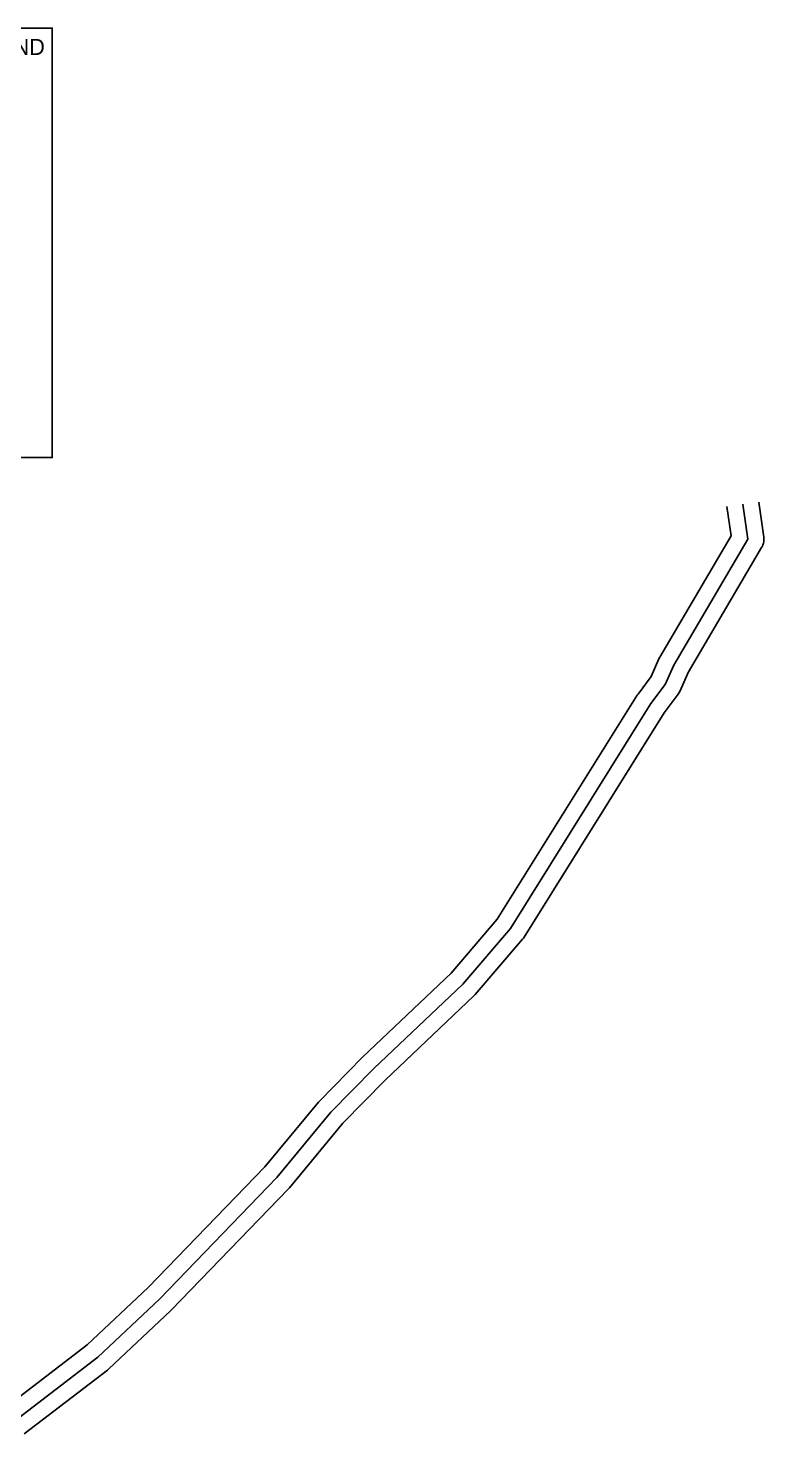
# Model space of a CAD drawing. Header units: metres. Extents: x -746 to 502, y -636 to 300.
# Drawn here: x 365.5 to 502.5, y 38.1 to 300 of the extents above; entities that cross this region are included whole.
import ezdxf
from ezdxf.enums import TextEntityAlignment as Align

# ---------------------------------------------------------------- set-up
doc = ezdxf.new("R2010")
doc.units = ezdxf.units.M
doc.layers.add('TOPO_ANNO_LEGD', color=7, linetype='Continuous')
doc.layers.add('TOPO_ROAD', color=3, linetype='Continuous')

msp = doc.modelspace()

# ---------------------------------------------------------------- linework, layer by layer
at = {"layer": 'TOPO_ANNO_LEGD', "color": 7}
msp.add_lwpolyline([(320, 300), (370, 300), (370, 220), (320, 220)], close=True, dxfattribs=at)
at = {"layer": 'TOPO_ROAD', "color": 251, "elevation": 625.88}
for points in [[(495.58, 210.88), (496.35, 205.38), (483.09, 182.82), (482.93, 182.5), (481.5, 179.21), (479.05, 175.93), (478.91, 175.72), (452.85, 134), (444.24, 123.95), (427.8, 108.32), (427.73, 108.25), (419.73, 100.11), (419.56, 99.92), (409.59, 87.85), (387.87, 65.35), (376.54, 54.66), (361.26, 42.95)], [(501.53, 211.71), (502.44, 205.17), (502.46, 204.89), (502.46, 204.6), (502.43, 204.31), (502.38, 204.03), (502.29, 203.76), (502.19, 203.49), (502.05, 203.24), (488.36, 179.94), (486.86, 176.5), (486.71, 176.19), (486.52, 175.9), (483.93, 172.44), (457.82, 130.63), (457.7, 130.44), (457.56, 130.26), (448.7, 119.93), (448.49, 119.71), (431.97, 104.01), (424.11, 96), (414.15, 83.94), (413.99, 83.77), (392.14, 61.14), (392.04, 61.04), (380.55, 50.19), (380.32, 49.99), (364.79, 38.09)]]:
    msp.add_lwpolyline(points, dxfattribs=at)
at = {"layer": 'TOPO_ROAD', "color": 3, "elevation": 625.88}
msp.add_lwpolyline([(498.55, 211.29), (499.47, 204.76), (485.68, 181.3), (484.11, 177.7), (481.45, 174.14), (455.28, 132.22), (446.42, 121.88), (429.87, 106.15), (421.87, 98.01), (411.83, 85.85), (389.98, 63.22), (378.49, 52.37), (362.96, 40.48)], dxfattribs=at)

# ---------------------------------------------------------------- texts
at = {"color": 7}
msp.add_text('TOPOGRAPHIC LEGEND', height=3, dxfattribs=at).set_placement((345, 295), align=Align.CENTER)

doc.saveas('drawing.dxf')
